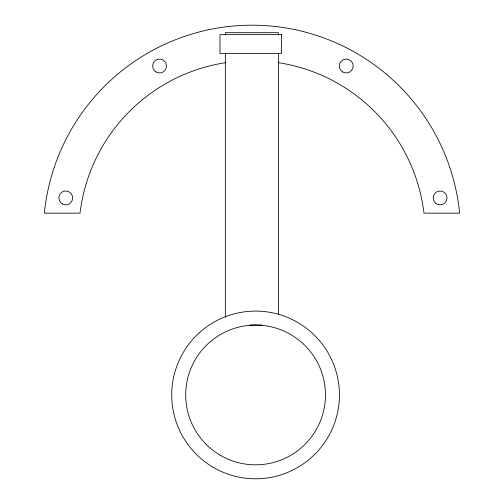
<?xml version="1.0" encoding="UTF-8"?>
<svg xmlns="http://www.w3.org/2000/svg" width="504" height="504" viewBox="0 0 504 504"><rect width="100%" height="100%" fill="white"/><g stroke="black" fill="none" stroke-linecap="round" stroke-linejoin="round"><path stroke-width="0.76" d="M249.556 325.067L262.055 325.067M278.46 35.047L278.46 32.691L225.338 32.691L225.338 35.047M278.46 53.128L278.46 314.849M225.338 53.128L225.338 317.205M225.508 62.679A173.212 173.212 0 0 0 80.023 213.167L44.371 213.167A208.656 208.656 0 0 1 459.629 213.167L423.977 213.167A173.212 173.212 0 0 0 278.492 62.679M281.497 34.644L219.971 34.644L219.971 53.5L281.497 53.5L281.497 34.644M213.652 467.567A83.853 83.853 0 0 0 339.431 394.947A83.853 83.853 0 0 0 213.652 322.327A83.853 83.853 0 0 0 213.652 467.567M220.639 455.465A69.88 69.88 0 0 0 325.458 394.947A69.88 69.88 0 0 0 220.639 334.429A69.88 69.88 0 0 0 220.639 455.465M436.105 203.572A6.924 6.924 0 0 0 446.979 198.532A6.924 6.924 0 0 0 437.182 191.627A6.924 6.924 0 0 0 436.105 203.572M342.796 72.003A6.924 6.924 0 0 0 353.178 66.005A6.924 6.924 0 0 0 342.796 60.014A6.924 6.924 0 0 0 342.796 72.003M156.12 72.003A6.924 6.924 0 0 0 166.503 66.005A6.924 6.924 0 0 0 156.12 60.014A6.924 6.924 0 0 0 156.12 72.003M62.294 203.906A6.924 6.924 0 0 0 72.677 197.908A6.924 6.924 0 0 0 62.294 191.917A6.924 6.924 0 0 0 62.294 203.906"/></g></svg>
